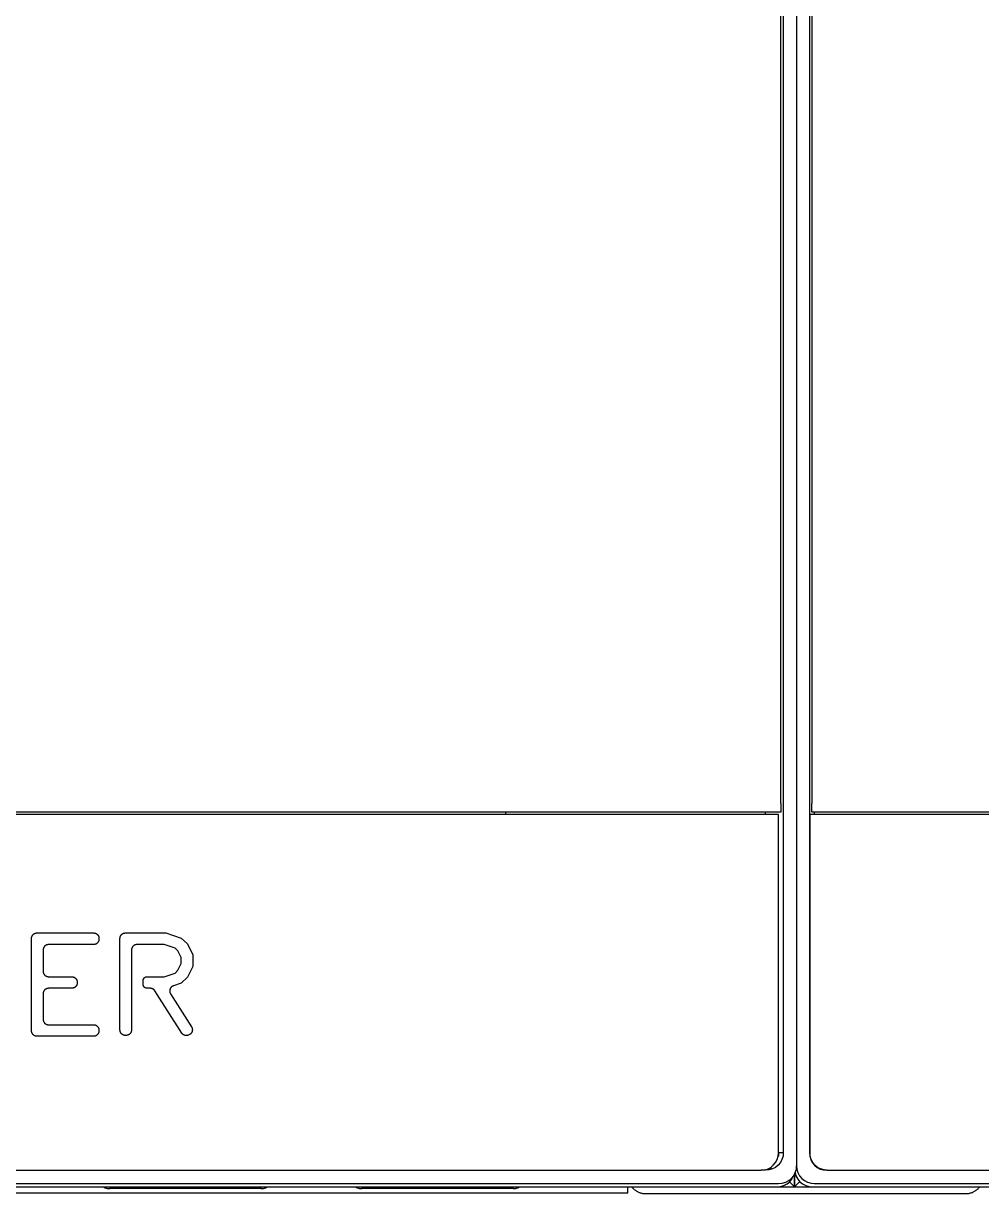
# Model space of a CAD drawing. Header units: millimetres. Extents: x -1283 to 2747, y -259 to 2557.
# Drawn here: x 926.2 to 1141.7, y 370 to 633.1 of the extents above; entities that cross this region are included whole.
import ezdxf

# ---------------------------------------------------------------- set-up
doc = ezdxf.new("R2010")
doc.units = ezdxf.units.MM
doc.header["$MEASUREMENT"] = 0
doc.layers.add('Utwórz2D linie widoczne', color=7, linetype='Continuous', true_color=0x000000)

msp = doc.modelspace()

# ---------------------------------------------------------------- linework, layer by layer
at = {"layer": 'Utwórz2D linie widoczne'}
for p, q in [((1100.05, 748.22), (1100.05, 376.22)), ((1096.54, 457.72), (1096.54, 744.79)), ((1097.05, 746.05), (1097.05, 378.39)), ((1103.05, 455.22), (1103.05, 745.28)), ((1103.54, 745.56), (1103.54, 457.72)), ((1096.05, 455.22), (723.05, 455.22)), ((1096.54, 455.72), (723.54, 455.72)), ((1034.65, 455.72), (1034.65, 455.22)), ((1093.06, 455.72), (1093.06, 455.22)), ((1096.05, 379.14), (1096.05, 455.22)), ((1096.54, 457.72), (1096.54, 455.72)), ((1103.05, 379.14), (1103.05, 455.22)), ((1476.05, 455.22), (1103.05, 455.22)), ((1103.05, 455.22), (1103.05, 378.38)), ((1103.54, 455.72), (1103.54, 457.72)), ((1476.54, 455.72), (1103.54, 455.72)), ((1104.06, 455.72), (1104.06, 455.22)), ((928.07, 427.48), (928.08, 427.53)), ((928.07, 427.44), (928.07, 427.48)), ((928.07, 427.4), (928.07, 427.44)), ((928.07, 427.36), (928.07, 427.4)), ((928.07, 406.58), (928.07, 427.36)), ((928.08, 427.53), (928.09, 427.57)), ((928.09, 427.61), (928.1, 427.65)), ((928.09, 427.57), (928.09, 427.61)), ((928.1, 427.65), (928.11, 427.69)), ((928.11, 427.69), (928.13, 427.73)), ((928.13, 427.73), (928.14, 427.77)), ((928.14, 427.77), (928.15, 427.81)), ((928.15, 427.81), (928.17, 427.85)), ((928.17, 427.85), (928.19, 427.89)), ((928.19, 427.89), (928.21, 427.92)), ((928.21, 427.92), (928.23, 427.96)), ((928.23, 427.96), (928.25, 428)), ((928.25, 428), (928.27, 428.03)), ((928.27, 428.03), (928.29, 428.07)), ((928.29, 428.07), (928.32, 428.1)), ((928.32, 428.1), (928.34, 428.13)), ((928.34, 428.13), (928.37, 428.16)), ((928.37, 428.16), (928.4, 428.2)), ((928.4, 428.2), (928.43, 428.23)), ((928.43, 428.23), (928.46, 428.25)), ((928.46, 428.25), (928.49, 428.28)), ((928.49, 428.28), (928.52, 428.31)), ((928.52, 428.31), (928.55, 428.34)), ((928.55, 428.34), (928.59, 428.36)), ((928.59, 428.36), (928.62, 428.38)), ((928.62, 428.38), (928.66, 428.41)), ((928.66, 428.41), (928.69, 428.43)), ((928.69, 428.43), (928.73, 428.45)), ((928.73, 428.45), (928.77, 428.47)), ((928.77, 428.47), (928.8, 428.48)), ((928.8, 428.48), (928.84, 428.5)), ((928.84, 428.5), (928.88, 428.51)), ((928.88, 428.51), (928.92, 428.53)), ((928.92, 428.53), (928.96, 428.54)), ((928.96, 428.54), (929, 428.55)), ((929, 428.55), (929.04, 428.56)), ((929.04, 428.56), (929.08, 428.57)), ((929.08, 428.57), (929.13, 428.57)), ((929.13, 428.57), (929.17, 428.58)), ((929.17, 428.58), (929.21, 428.58)), ((929.21, 428.58), (929.25, 428.58)), ((929.25, 428.58), (929.29, 428.58)), ((929.29, 428.58), (942.01, 428.58)), ((942.01, 428.58), (942.05, 428.58)), ((942.05, 428.58), (942.09, 428.58)), ((942.09, 428.58), (942.13, 428.58)), ((942.13, 428.58), (942.17, 428.57)), ((942.17, 428.57), (942.21, 428.57)), ((942.21, 428.57), (942.26, 428.56)), ((942.26, 428.56), (942.3, 428.55)), ((942.3, 428.55), (942.34, 428.54)), ((942.34, 428.54), (942.38, 428.53)), ((942.38, 428.53), (942.42, 428.51)), ((942.42, 428.51), (942.46, 428.5)), ((942.46, 428.5), (942.49, 428.48)), ((942.49, 428.48), (942.53, 428.47)), ((942.53, 428.47), (942.57, 428.45)), ((942.57, 428.45), (942.61, 428.43)), ((942.61, 428.43), (942.64, 428.41)), ((942.64, 428.41), (942.68, 428.38)), ((942.68, 428.38), (942.71, 428.36)), ((942.71, 428.36), (942.75, 428.34)), ((942.75, 428.34), (942.78, 428.31)), ((942.78, 426.25), (942.75, 426.22)), ((942.78, 428.31), (942.81, 428.28)), ((942.81, 426.27), (942.78, 426.25)), ((942.81, 428.28), (942.84, 428.25)), ((942.84, 426.3), (942.81, 426.27)), ((942.84, 428.25), (942.87, 428.23)), ((942.87, 426.33), (942.84, 426.3)), ((942.87, 428.23), (942.9, 428.2)), ((942.9, 426.36), (942.87, 426.33)), ((942.9, 428.2), (942.93, 428.16)), ((942.93, 426.39), (942.9, 426.36)), ((942.93, 428.16), (942.96, 428.13)), ((942.96, 426.42), (942.93, 426.39)), ((942.96, 428.13), (942.98, 428.1)), ((942.98, 426.46), (942.96, 426.42)), ((942.98, 428.1), (943.01, 428.07)), ((943.01, 426.49), (942.98, 426.46)), ((943.01, 428.07), (943.03, 428.03)), ((943.03, 426.52), (943.01, 426.49)), ((943.03, 428.03), (943.05, 428)), ((943.05, 426.56), (943.03, 426.52)), ((943.05, 428), (943.07, 427.96)), ((943.07, 426.6), (943.05, 426.56)), ((943.07, 427.96), (943.09, 427.92)), ((943.09, 426.63), (943.07, 426.6)), ((943.09, 427.92), (943.11, 427.89)), ((943.11, 426.67), (943.09, 426.63)), ((943.11, 427.89), (943.13, 427.85)), ((943.13, 426.71), (943.11, 426.67)), ((943.13, 427.85), (943.15, 427.81)), ((943.15, 426.75), (943.13, 426.71)), ((943.15, 427.81), (943.16, 427.77)), ((943.16, 426.79), (943.15, 426.75)), ((943.16, 427.77), (943.17, 427.73)), ((943.17, 426.83), (943.16, 426.79)), ((943.17, 427.73), (943.19, 427.69)), ((943.19, 426.87), (943.17, 426.83)), ((943.19, 427.69), (943.2, 427.65)), ((943.2, 426.91), (943.19, 426.87)), ((943.2, 427.65), (943.21, 427.61)), ((943.21, 426.95), (943.2, 426.91)), ((943.21, 427.61), (943.21, 427.57)), ((943.21, 427.57), (943.22, 427.53)), ((943.22, 427.03), (943.21, 426.99)), ((943.21, 426.99), (943.21, 426.95)), ((943.22, 427.53), (943.22, 427.48)), ((943.22, 427.48), (943.23, 427.44)), ((943.23, 427.11), (943.22, 427.07)), ((943.22, 427.07), (943.22, 427.03)), ((943.23, 427.44), (943.23, 427.4)), ((943.23, 427.4), (943.23, 427.36)), ((943.23, 427.36), (943.23, 427.2)), ((943.23, 427.2), (943.23, 427.15)), ((943.23, 427.15), (943.23, 427.11)), ((947.95, 427.44), (947.96, 427.48)), ((947.95, 427.4), (947.95, 427.44)), ((947.95, 427.36), (947.95, 427.4)), ((947.95, 406.77), (947.95, 427.36)), ((947.96, 427.53), (947.97, 427.57)), ((947.96, 427.48), (947.96, 427.53)), ((947.97, 427.61), (947.98, 427.65)), ((947.97, 427.57), (947.97, 427.61)), ((947.98, 427.65), (947.99, 427.69)), ((947.99, 427.69), (948.01, 427.73)), ((948.01, 427.73), (948.02, 427.77)), ((948.02, 427.77), (948.03, 427.81)), ((948.03, 427.81), (948.05, 427.85)), ((948.05, 427.85), (948.07, 427.89)), ((948.07, 427.89), (948.09, 427.92)), ((948.09, 427.92), (948.11, 427.96)), ((948.11, 427.96), (948.13, 428)), ((948.13, 428), (948.15, 428.03)), ((948.15, 428.03), (948.17, 428.07)), ((948.17, 428.07), (948.2, 428.1)), ((948.2, 428.1), (948.22, 428.13)), ((948.22, 428.13), (948.25, 428.16)), ((948.25, 428.16), (948.28, 428.2)), ((948.28, 428.2), (948.31, 428.23)), ((948.31, 428.23), (948.34, 428.25)), ((948.34, 428.25), (948.37, 428.28)), ((948.37, 428.28), (948.4, 428.31)), ((948.4, 428.31), (948.43, 428.34)), ((948.43, 428.34), (948.47, 428.36)), ((948.47, 428.36), (948.5, 428.38)), ((948.5, 428.38), (948.54, 428.41)), ((948.54, 428.41), (948.57, 428.43)), ((948.57, 428.43), (948.61, 428.45)), ((948.61, 428.45), (948.65, 428.47)), ((948.65, 428.47), (948.69, 428.48)), ((948.69, 428.48), (948.72, 428.5)), ((948.72, 428.5), (948.76, 428.51)), ((948.76, 428.51), (948.8, 428.53)), ((948.8, 428.53), (948.84, 428.54)), ((948.84, 428.54), (948.88, 428.55)), ((948.88, 428.55), (948.92, 428.56)), ((948.92, 428.56), (948.97, 428.57)), ((948.97, 428.57), (949.01, 428.57)), ((949.01, 428.57), (949.05, 428.58)), ((949.05, 428.58), (949.09, 428.58)), ((949.09, 428.58), (949.13, 428.58)), ((949.13, 428.58), (949.17, 428.58)), ((949.17, 428.58), (958.3, 428.58)), ((958.3, 428.58), (961.73, 427.44)), ((961.73, 427.44), (963.11, 426.11)), ((930.68, 424.91), (930.67, 424.87)), ((930.67, 424.87), (930.67, 424.83)), ((930.67, 424.83), (930.67, 424.79)), ((930.67, 424.79), (930.67, 424.75)), ((930.67, 424.75), (930.67, 419.98)), ((930.69, 424.95), (930.68, 424.91)), ((930.7, 425.04), (930.69, 425)), ((930.69, 425), (930.69, 424.95)), ((930.71, 425.08), (930.7, 425.04)), ((930.73, 425.12), (930.71, 425.08)), ((930.74, 425.16), (930.73, 425.12)), ((930.75, 425.2), (930.74, 425.16)), ((930.77, 425.23), (930.75, 425.2)), ((930.79, 425.27), (930.77, 425.23)), ((930.81, 425.31), (930.79, 425.27)), ((930.82, 425.35), (930.81, 425.31)), ((930.85, 425.38), (930.82, 425.35)), ((930.87, 425.42), (930.85, 425.38)), ((930.89, 425.45), (930.87, 425.42)), ((930.92, 425.49), (930.89, 425.45)), ((930.94, 425.52), (930.92, 425.49)), ((930.97, 425.55), (930.94, 425.52)), ((931, 425.58), (930.97, 425.55)), ((931.03, 425.61), (931, 425.58)), ((931.06, 425.64), (931.03, 425.61)), ((931.09, 425.67), (931.06, 425.64)), ((931.12, 425.7), (931.09, 425.67)), ((931.15, 425.72), (931.12, 425.7)), ((931.19, 425.75), (931.15, 425.72)), ((931.22, 425.77), (931.19, 425.75)), ((931.26, 425.79), (931.22, 425.77)), ((931.29, 425.81), (931.26, 425.79)), ((931.33, 425.83), (931.29, 425.81)), ((931.37, 425.85), (931.33, 425.83)), ((931.4, 425.87), (931.37, 425.85)), ((931.44, 425.89), (931.4, 425.87)), ((931.48, 425.9), (931.44, 425.89)), ((931.52, 425.91), (931.48, 425.9)), ((931.56, 425.93), (931.52, 425.91)), ((931.6, 425.94), (931.56, 425.93)), ((931.64, 425.95), (931.6, 425.94)), ((931.68, 425.95), (931.64, 425.95)), ((931.73, 425.96), (931.68, 425.95)), ((931.77, 425.96), (931.73, 425.96)), ((931.81, 425.97), (931.77, 425.96)), ((931.85, 425.97), (931.81, 425.97)), ((931.89, 425.97), (931.85, 425.97)), ((942.01, 425.97), (931.89, 425.97)), ((942.05, 425.97), (942.01, 425.97)), ((942.09, 425.97), (942.05, 425.97)), ((942.13, 425.98), (942.09, 425.97)), ((942.17, 425.98), (942.13, 425.98)), ((942.21, 425.99), (942.17, 425.98)), ((942.26, 426), (942.21, 425.99)), ((942.3, 426.01), (942.26, 426)), ((942.34, 426.02), (942.3, 426.01)), ((942.38, 426.03), (942.34, 426.02)), ((942.42, 426.04), (942.38, 426.03)), ((942.46, 426.06), (942.42, 426.04)), ((942.49, 426.07), (942.46, 426.06)), ((942.53, 426.09), (942.49, 426.07)), ((942.57, 426.11), (942.53, 426.09)), ((942.61, 426.13), (942.57, 426.11)), ((942.64, 426.15), (942.61, 426.13)), ((942.68, 426.17), (942.64, 426.15)), ((942.71, 426.2), (942.68, 426.17)), ((942.75, 426.22), (942.71, 426.2)), ((950.56, 424.91), (950.55, 424.87)), ((950.55, 424.87), (950.55, 424.83)), ((950.55, 424.83), (950.55, 424.79)), ((950.55, 424.79), (950.55, 424.75)), ((950.55, 424.75), (950.55, 406.77)), ((950.57, 424.95), (950.56, 424.91)), ((950.58, 425.04), (950.57, 425)), ((950.57, 425), (950.57, 424.95)), ((950.59, 425.08), (950.58, 425.04)), ((950.61, 425.12), (950.59, 425.08)), ((950.62, 425.16), (950.61, 425.12)), ((950.63, 425.2), (950.62, 425.16)), ((950.65, 425.23), (950.63, 425.2)), ((950.67, 425.27), (950.65, 425.23)), ((950.69, 425.31), (950.67, 425.27)), ((950.71, 425.35), (950.69, 425.31)), ((950.73, 425.38), (950.71, 425.35)), ((950.75, 425.42), (950.73, 425.38)), ((950.77, 425.45), (950.75, 425.42)), ((950.8, 425.49), (950.77, 425.45)), ((950.82, 425.52), (950.8, 425.49)), ((950.85, 425.55), (950.82, 425.52)), ((950.88, 425.58), (950.85, 425.55)), ((950.91, 425.61), (950.88, 425.58)), ((950.94, 425.64), (950.91, 425.61)), ((950.97, 425.67), (950.94, 425.64)), ((951, 425.7), (950.97, 425.67)), ((951.03, 425.72), (951, 425.7)), ((951.07, 425.75), (951.03, 425.72)), ((951.1, 425.77), (951.07, 425.75)), ((951.14, 425.79), (951.1, 425.77)), ((951.17, 425.81), (951.14, 425.79)), ((951.21, 425.83), (951.17, 425.81)), ((951.25, 425.85), (951.21, 425.83)), ((951.29, 425.87), (951.25, 425.85)), ((951.32, 425.89), (951.29, 425.87)), ((951.36, 425.9), (951.32, 425.89)), ((951.4, 425.91), (951.36, 425.9)), ((951.44, 425.93), (951.4, 425.91)), ((951.48, 425.94), (951.44, 425.93)), ((951.52, 425.95), (951.48, 425.94)), ((951.57, 425.95), (951.52, 425.95)), ((951.61, 425.96), (951.57, 425.95)), ((951.65, 425.96), (951.61, 425.96)), ((951.69, 425.97), (951.65, 425.96)), ((951.73, 425.97), (951.69, 425.97)), ((951.77, 425.97), (951.73, 425.97)), ((957.89, 425.97), (951.77, 425.97)), ((960.34, 425.16), (957.89, 425.97)), ((960.95, 424.54), (960.34, 425.16)), ((961.7, 423.04), (960.95, 424.54)), ((963.11, 426.11), (964.32, 423.66)), ((964.32, 423.66), (964.32, 421.06)), ((960.95, 420.19), (961.7, 421.7)), ((961.7, 421.7), (961.7, 423.04)), ((964.32, 421.06), (963.11, 418.63)), ((930.67, 419.98), (930.67, 419.93)), ((930.67, 419.93), (930.67, 419.89)), ((930.67, 419.89), (930.67, 419.85)), ((930.67, 419.85), (930.68, 419.81)), ((930.68, 419.81), (930.69, 419.77)), ((930.69, 419.77), (930.69, 419.73)), ((930.69, 419.73), (930.7, 419.69)), ((930.7, 419.69), (930.71, 419.64)), ((930.71, 419.64), (930.73, 419.6)), ((930.73, 419.6), (930.74, 419.57)), ((930.74, 419.57), (930.75, 419.53)), ((930.75, 419.53), (930.77, 419.49)), ((930.77, 419.49), (930.79, 419.45)), ((930.79, 419.45), (930.81, 419.41)), ((930.81, 419.41), (930.82, 419.38)), ((930.82, 419.38), (930.85, 419.34)), ((930.85, 419.34), (930.87, 419.3)), ((930.87, 419.3), (930.89, 419.27)), ((930.89, 419.27), (930.92, 419.24)), ((930.92, 419.24), (930.94, 419.2)), ((930.94, 419.2), (930.97, 419.17)), ((930.97, 419.17), (931, 419.14)), ((931, 419.14), (931.03, 419.11)), ((931.03, 419.11), (931.06, 419.08)), ((931.06, 419.08), (931.09, 419.05)), ((931.09, 419.05), (931.12, 419.03)), ((931.12, 419.03), (931.15, 419)), ((931.15, 419), (931.19, 418.97)), ((931.19, 418.97), (931.22, 418.95)), ((931.22, 418.95), (931.26, 418.93)), ((931.26, 418.93), (931.29, 418.91)), ((931.29, 418.91), (931.33, 418.89)), ((931.33, 418.89), (931.37, 418.87)), ((931.37, 418.87), (931.4, 418.85)), ((931.4, 418.85), (931.44, 418.84)), ((931.44, 418.84), (931.48, 418.82)), ((931.48, 418.82), (931.52, 418.81)), ((931.52, 418.81), (931.56, 418.8)), ((931.56, 418.8), (931.6, 418.79)), ((931.6, 418.79), (931.64, 418.78)), ((931.64, 418.78), (931.68, 418.77)), ((931.68, 418.77), (931.73, 418.76)), ((931.73, 418.76), (931.77, 418.76)), ((931.77, 418.76), (931.81, 418.75)), ((931.81, 418.75), (931.85, 418.75)), ((931.85, 418.75), (931.89, 418.75)), ((931.89, 418.75), (937.1, 418.75)), ((937.1, 418.75), (937.14, 418.75)), ((937.14, 418.75), (937.18, 418.75)), ((937.18, 418.75), (937.22, 418.74)), ((937.22, 418.74), (937.26, 418.74)), ((937.26, 418.74), (937.3, 418.73)), ((937.3, 418.73), (937.34, 418.72)), ((937.34, 418.72), (937.39, 418.72)), ((937.39, 418.72), (937.43, 418.7)), ((937.43, 418.7), (937.47, 418.69)), ((937.47, 418.69), (937.51, 418.68)), ((937.51, 418.68), (937.54, 418.67)), ((937.54, 418.67), (937.58, 418.65)), ((937.58, 418.65), (937.62, 418.63)), ((937.62, 418.63), (937.66, 418.61)), ((937.66, 418.61), (937.7, 418.59)), ((937.7, 418.59), (937.73, 418.57)), ((937.73, 418.57), (937.77, 418.55)), ((937.77, 418.55), (937.8, 418.53)), ((937.8, 418.53), (937.84, 418.5)), ((937.84, 418.5), (937.87, 418.48)), ((937.87, 418.48), (937.9, 418.45)), ((937.9, 418.45), (937.93, 418.42)), ((937.93, 418.42), (937.96, 418.39)), ((937.96, 418.39), (937.99, 418.36)), ((937.99, 418.36), (938.02, 418.33)), ((953.28, 418.32), (953.3, 418.34)), ((953.3, 418.34), (953.31, 418.37)), ((953.31, 418.37), (953.33, 418.39)), ((953.33, 418.39), (953.35, 418.42)), ((953.35, 418.42), (953.37, 418.44)), ((953.37, 418.44), (953.39, 418.46)), ((953.39, 418.46), (953.41, 418.49)), ((953.41, 418.49), (953.43, 418.51)), ((953.43, 418.51), (953.46, 418.53)), ((953.46, 418.53), (953.48, 418.55)), ((953.48, 418.55), (953.5, 418.57)), ((953.5, 418.57), (953.53, 418.59)), ((953.53, 418.59), (953.55, 418.6)), ((953.55, 418.6), (953.58, 418.62)), ((953.58, 418.62), (953.61, 418.63)), ((953.61, 418.63), (953.63, 418.65)), ((953.63, 418.65), (953.66, 418.66)), ((953.66, 418.66), (953.69, 418.68)), ((953.69, 418.68), (953.72, 418.69)), ((953.72, 418.69), (953.75, 418.7)), ((953.75, 418.7), (953.78, 418.71)), ((953.78, 418.71), (953.81, 418.72)), ((953.81, 418.72), (953.84, 418.72)), ((953.84, 418.72), (953.87, 418.73)), ((953.87, 418.73), (953.9, 418.74)), ((953.9, 418.74), (953.93, 418.74)), ((953.93, 418.74), (953.96, 418.75)), ((953.96, 418.75), (953.99, 418.75)), ((953.99, 418.75), (954.02, 418.75)), ((954.02, 418.75), (954.05, 418.75)), ((954.05, 418.75), (957.89, 418.75)), ((957.89, 418.75), (960.35, 419.57)), ((960.35, 419.57), (960.95, 420.19)), ((963.11, 418.63), (961.73, 417.29)), ((930.97, 415.72), (930.94, 415.69)), ((931, 415.75), (930.97, 415.72)), ((931.03, 415.78), (931, 415.75)), ((931.06, 415.81), (931.03, 415.78)), ((931.09, 415.84), (931.06, 415.81)), ((931.12, 415.86), (931.09, 415.84)), ((931.15, 415.89), (931.12, 415.86)), ((931.19, 415.91), (931.15, 415.89)), ((931.22, 415.94), (931.19, 415.91)), ((931.26, 415.96), (931.22, 415.94)), ((931.29, 415.98), (931.26, 415.96)), ((931.33, 416), (931.29, 415.98)), ((931.37, 416.02), (931.33, 416)), ((931.4, 416.04), (931.37, 416.02)), ((931.44, 416.05), (931.4, 416.04)), ((931.48, 416.07), (931.44, 416.05)), ((931.52, 416.08), (931.48, 416.07)), ((931.56, 416.09), (931.52, 416.08)), ((931.6, 416.1), (931.56, 416.09)), ((931.64, 416.11), (931.6, 416.1)), ((931.68, 416.12), (931.64, 416.11)), ((931.73, 416.13), (931.68, 416.12)), ((931.77, 416.13), (931.73, 416.13)), ((931.81, 416.13), (931.77, 416.13)), ((931.85, 416.14), (931.81, 416.13)), ((931.89, 416.14), (931.85, 416.14)), ((937.1, 416.14), (931.89, 416.14)), ((937.14, 416.14), (937.1, 416.14)), ((937.18, 416.14), (937.14, 416.14)), ((937.22, 416.14), (937.18, 416.14)), ((937.26, 416.15), (937.22, 416.14)), ((937.3, 416.16), (937.26, 416.15)), ((937.34, 416.16), (937.3, 416.16)), ((937.39, 416.17), (937.34, 416.16)), ((937.43, 416.18), (937.39, 416.17)), ((937.47, 416.19), (937.43, 416.18)), ((937.51, 416.21), (937.47, 416.19)), ((937.54, 416.22), (937.51, 416.21)), ((937.58, 416.24), (937.54, 416.22)), ((937.62, 416.26), (937.58, 416.24)), ((937.66, 416.27), (937.62, 416.26)), ((937.7, 416.29), (937.66, 416.27)), ((937.73, 416.32), (937.7, 416.29)), ((937.77, 416.34), (937.73, 416.32)), ((937.8, 416.36), (937.77, 416.34)), ((937.84, 416.39), (937.8, 416.36)), ((937.87, 416.41), (937.84, 416.39)), ((937.9, 416.44), (937.87, 416.41)), ((937.93, 416.47), (937.9, 416.44)), ((937.96, 416.5), (937.93, 416.47)), ((937.99, 416.53), (937.96, 416.5)), ((938.02, 416.56), (937.99, 416.53)), ((938.02, 418.33), (938.05, 418.3)), ((938.05, 416.59), (938.02, 416.56)), ((938.05, 418.3), (938.07, 418.27)), ((938.07, 416.62), (938.05, 416.59)), ((938.07, 418.27), (938.1, 418.23)), ((938.1, 416.66), (938.07, 416.62)), ((938.1, 418.23), (938.12, 418.2)), ((938.12, 416.69), (938.1, 416.66)), ((938.12, 418.2), (938.14, 418.16)), ((938.14, 416.73), (938.12, 416.69)), ((938.14, 418.16), (938.16, 418.13)), ((938.16, 416.76), (938.14, 416.73)), ((938.16, 418.13), (938.18, 418.09)), ((938.18, 416.8), (938.16, 416.76)), ((938.18, 418.09), (938.2, 418.05)), ((938.2, 416.84), (938.18, 416.8)), ((938.2, 418.05), (938.22, 418.01)), ((938.22, 416.87), (938.2, 416.84)), ((938.22, 418.01), (938.24, 417.97)), ((938.24, 416.91), (938.22, 416.87)), ((938.24, 417.97), (938.25, 417.94)), ((938.25, 416.95), (938.24, 416.91)), ((938.25, 417.94), (938.26, 417.9)), ((938.26, 416.99), (938.25, 416.95)), ((938.26, 417.9), (938.28, 417.86)), ((938.28, 417.03), (938.26, 416.99)), ((938.28, 417.86), (938.29, 417.82)), ((938.29, 417.07), (938.28, 417.03)), ((938.29, 417.82), (938.29, 417.77)), ((938.29, 417.77), (938.3, 417.73)), ((938.3, 417.15), (938.29, 417.11)), ((938.29, 417.11), (938.29, 417.07)), ((938.3, 417.73), (938.31, 417.69)), ((938.31, 417.2), (938.3, 417.15)), ((938.31, 417.69), (938.31, 417.65)), ((938.31, 417.65), (938.32, 417.61)), ((938.32, 417.28), (938.31, 417.24)), ((938.31, 417.24), (938.31, 417.2)), ((938.32, 417.61), (938.32, 417.57)), ((938.32, 417.57), (938.32, 417.53)), ((938.32, 417.53), (938.32, 417.36)), ((938.32, 417.36), (938.32, 417.32)), ((938.32, 417.32), (938.32, 417.28)), ((953.15, 417.94), (953.16, 417.97)), ((953.15, 417.91), (953.15, 417.94)), ((953.15, 417.88), (953.15, 417.91)), ((953.15, 417.85), (953.15, 417.88)), ((953.15, 417.04), (953.15, 417.85)), ((953.15, 417.01), (953.15, 417.04)), ((953.15, 416.98), (953.15, 417.01)), ((953.15, 416.95), (953.15, 416.98)), ((953.16, 416.91), (953.15, 416.95)), ((953.16, 418), (953.17, 418.03)), ((953.16, 417.97), (953.16, 418)), ((953.16, 416.88), (953.16, 416.91)), ((953.17, 416.85), (953.16, 416.88)), ((953.17, 418.06), (953.18, 418.09)), ((953.17, 418.03), (953.17, 418.06)), ((953.17, 416.82), (953.17, 416.85)), ((953.18, 416.79), (953.17, 416.82)), ((953.18, 418.09), (953.19, 418.12)), ((953.19, 416.77), (953.18, 416.79)), ((953.19, 418.12), (953.2, 418.15)), ((953.2, 416.74), (953.19, 416.77)), ((953.2, 418.15), (953.21, 418.18)), ((953.21, 416.71), (953.2, 416.74)), ((953.21, 418.18), (953.22, 418.21)), ((953.22, 416.68), (953.21, 416.71)), ((953.22, 418.21), (953.24, 418.24)), ((953.24, 416.65), (953.22, 416.68)), ((953.24, 418.24), (953.25, 418.26)), ((953.25, 416.62), (953.24, 416.65)), ((953.25, 418.26), (953.26, 418.29)), ((953.26, 416.6), (953.25, 416.62)), ((953.26, 418.29), (953.28, 418.32)), ((953.28, 416.57), (953.26, 416.6)), ((953.3, 416.54), (953.28, 416.57)), ((953.31, 416.52), (953.3, 416.54)), ((953.33, 416.49), (953.31, 416.52)), ((953.35, 416.47), (953.33, 416.49)), ((953.37, 416.45), (953.35, 416.47)), ((953.39, 416.42), (953.37, 416.45)), ((953.41, 416.4), (953.39, 416.42)), ((953.43, 416.38), (953.41, 416.4)), ((953.46, 416.36), (953.43, 416.38)), ((953.48, 416.34), (953.46, 416.36)), ((953.5, 416.32), (953.48, 416.34)), ((953.53, 416.3), (953.5, 416.32)), ((953.55, 416.28), (953.53, 416.3)), ((953.58, 416.27), (953.55, 416.28)), ((953.61, 416.25), (953.58, 416.27)), ((953.63, 416.24), (953.61, 416.25)), ((953.66, 416.22), (953.63, 416.24)), ((953.69, 416.21), (953.66, 416.22)), ((953.72, 416.2), (953.69, 416.21)), ((953.75, 416.19), (953.72, 416.2)), ((953.78, 416.18), (953.75, 416.19)), ((953.81, 416.17), (953.78, 416.18)), ((953.84, 416.16), (953.81, 416.17)), ((953.87, 416.16), (953.84, 416.16)), ((953.9, 416.15), (953.87, 416.16)), ((953.93, 416.15), (953.9, 416.15)), ((953.96, 416.14), (953.93, 416.15)), ((953.99, 416.14), (953.96, 416.14)), ((954.02, 416.14), (953.99, 416.14)), ((954.05, 416.14), (954.02, 416.14)), ((954.76, 416.14), (954.05, 416.14)), ((954.8, 416.14), (954.76, 416.14)), ((954.84, 416.13), (954.8, 416.14)), ((954.88, 416.13), (954.84, 416.13)), ((954.93, 416.13), (954.88, 416.13)), ((954.97, 416.12), (954.93, 416.13)), ((955.01, 416.11), (954.97, 416.12)), ((955.05, 416.1), (955.01, 416.11)), ((955.09, 416.09), (955.05, 416.1)), ((955.13, 416.08), (955.09, 416.09)), ((955.17, 416.06), (955.13, 416.08)), ((955.21, 416.05), (955.17, 416.06)), ((955.25, 416.03), (955.21, 416.05)), ((955.29, 416.02), (955.25, 416.03)), ((955.33, 416), (955.29, 416.02)), ((955.37, 415.98), (955.33, 416)), ((955.4, 415.95), (955.37, 415.98)), ((955.44, 415.93), (955.4, 415.95)), ((955.47, 415.91), (955.44, 415.93)), ((955.51, 415.88), (955.47, 415.91)), ((955.54, 415.86), (955.51, 415.88)), ((955.57, 415.83), (955.54, 415.86)), ((955.6, 415.8), (955.57, 415.83)), ((955.63, 415.77), (955.6, 415.8)), ((955.66, 415.74), (955.63, 415.77)), ((955.69, 415.71), (955.66, 415.74)), ((959.15, 415.74), (959.14, 415.7)), ((959.16, 415.78), (959.15, 415.74)), ((959.17, 415.82), (959.16, 415.78)), ((959.18, 415.86), (959.17, 415.82)), ((959.19, 415.9), (959.18, 415.86)), ((959.2, 415.94), (959.19, 415.9)), ((959.22, 415.98), (959.2, 415.94)), ((959.24, 416.02), (959.22, 415.98)), ((959.25, 416.06), (959.24, 416.02)), ((959.27, 416.1), (959.25, 416.06)), ((959.29, 416.14), (959.27, 416.1)), ((959.32, 416.18), (959.29, 416.14)), ((959.34, 416.21), (959.32, 416.18)), ((959.36, 416.25), (959.34, 416.21)), ((959.39, 416.28), (959.36, 416.25)), ((959.41, 416.31), (959.39, 416.28)), ((959.44, 416.35), (959.41, 416.31)), ((959.47, 416.38), (959.44, 416.35)), ((959.5, 416.41), (959.47, 416.38)), ((959.53, 416.44), (959.5, 416.41)), ((959.56, 416.47), (959.53, 416.44)), ((959.6, 416.49), (959.56, 416.47)), ((959.63, 416.52), (959.6, 416.49)), ((959.67, 416.55), (959.63, 416.52)), ((959.7, 416.57), (959.67, 416.55)), ((959.74, 416.59), (959.7, 416.57)), ((959.77, 416.61), (959.74, 416.59)), ((959.81, 416.63), (959.77, 416.61)), ((959.85, 416.65), (959.81, 416.63)), ((959.89, 416.67), (959.85, 416.65)), ((959.93, 416.68), (959.89, 416.67)), ((959.97, 416.7), (959.93, 416.68)), ((961.73, 417.29), (959.97, 416.7)), ((930.68, 415.08), (930.67, 415.04)), ((930.67, 415.04), (930.67, 415)), ((930.67, 415), (930.67, 414.95)), ((930.67, 414.95), (930.67, 414.91)), ((930.67, 414.91), (930.67, 409.17)), ((930.69, 415.12), (930.68, 415.08)), ((930.7, 415.2), (930.69, 415.16)), ((930.69, 415.16), (930.69, 415.12)), ((930.71, 415.24), (930.7, 415.2)), ((930.73, 415.28), (930.71, 415.24)), ((930.74, 415.32), (930.73, 415.28)), ((930.75, 415.36), (930.74, 415.32)), ((930.77, 415.4), (930.75, 415.36)), ((930.79, 415.44), (930.77, 415.4)), ((930.81, 415.48), (930.79, 415.44)), ((930.82, 415.51), (930.81, 415.48)), ((930.85, 415.55), (930.82, 415.51)), ((930.87, 415.58), (930.85, 415.55)), ((930.89, 415.62), (930.87, 415.58)), ((930.92, 415.65), (930.89, 415.62)), ((930.94, 415.69), (930.92, 415.65)), ((955.72, 415.67), (955.69, 415.71)), ((955.74, 415.64), (955.72, 415.67)), ((955.77, 415.61), (955.74, 415.64)), ((955.79, 415.57), (955.77, 415.61)), ((961.83, 406.08), (955.79, 415.57)), ((959.14, 415.61), (959.13, 415.57)), ((959.13, 415.57), (959.13, 415.53)), ((959.13, 415.53), (959.14, 415.48)), ((959.14, 415.7), (959.14, 415.65)), ((959.14, 415.65), (959.14, 415.61)), ((959.14, 415.48), (959.14, 415.44)), ((959.14, 415.44), (959.14, 415.4)), ((959.14, 415.4), (959.15, 415.36)), ((959.15, 415.36), (959.15, 415.31)), ((959.15, 415.31), (959.16, 415.27)), ((959.16, 415.27), (959.17, 415.23)), ((959.17, 415.23), (959.18, 415.19)), ((959.18, 415.19), (959.2, 415.15)), ((959.2, 415.15), (959.21, 415.11)), ((959.21, 415.11), (959.23, 415.07)), ((959.23, 415.07), (959.24, 415.03)), ((959.24, 415.03), (959.26, 414.99)), ((959.26, 414.99), (959.28, 414.95)), ((959.28, 414.95), (959.3, 414.91)), ((959.3, 414.91), (959.33, 414.88)), ((959.33, 414.88), (964.04, 407.47)), ((1103.05, 413.3), (1103.05, 407.98)), ((930.67, 409.17), (930.67, 409.13)), ((930.67, 409.13), (930.67, 409.08)), ((930.67, 409.08), (930.67, 409.04)), ((930.67, 409.04), (930.68, 409)), ((930.68, 409), (930.69, 408.96)), ((930.69, 408.96), (930.69, 408.92)), ((930.69, 408.92), (930.7, 408.88)), ((930.7, 408.88), (930.71, 408.84)), ((930.71, 408.84), (930.73, 408.8)), ((930.73, 408.8), (930.74, 408.76)), ((930.74, 408.76), (930.75, 408.72)), ((930.75, 408.72), (930.77, 408.68)), ((930.77, 408.68), (930.79, 408.64)), ((930.79, 408.64), (930.81, 408.6)), ((930.81, 408.6), (930.82, 408.57)), ((930.82, 408.57), (930.85, 408.53)), ((930.85, 408.53), (930.87, 408.5)), ((930.87, 408.5), (930.89, 408.46)), ((930.89, 408.46), (930.92, 408.43)), ((930.92, 408.43), (930.94, 408.39)), ((930.94, 408.39), (930.97, 408.36)), ((930.97, 408.36), (931, 408.33)), ((931, 408.33), (931.03, 408.3)), ((931.03, 408.3), (931.06, 408.27)), ((931.06, 408.27), (931.09, 408.24)), ((931.09, 408.24), (931.12, 408.22)), ((931.12, 408.22), (931.15, 408.19)), ((931.15, 408.19), (931.19, 408.17)), ((931.19, 408.17), (931.22, 408.14)), ((931.22, 408.14), (931.26, 408.12)), ((931.26, 408.12), (931.29, 408.1)), ((931.29, 408.1), (931.33, 408.08)), ((931.33, 408.08), (931.37, 408.06)), ((931.37, 408.06), (931.4, 408.04)), ((931.4, 408.04), (931.44, 408.03)), ((931.44, 408.03), (931.48, 408.01)), ((931.48, 408.01), (931.52, 408)), ((931.52, 408), (931.56, 407.99)), ((931.56, 407.99), (931.6, 407.98)), ((931.6, 407.98), (931.64, 407.97)), ((931.64, 407.97), (931.68, 407.96)), ((931.68, 407.96), (931.73, 407.95)), ((931.73, 407.95), (931.77, 407.95)), ((931.77, 407.95), (931.81, 407.95)), ((931.81, 407.95), (931.85, 407.94)), ((931.85, 407.94), (931.89, 407.94)), ((931.89, 407.94), (942.01, 407.94)), ((942.01, 407.94), (942.05, 407.94)), ((942.05, 407.94), (942.09, 407.94)), ((942.09, 407.94), (942.13, 407.94)), ((942.13, 407.94), (942.17, 407.93)), ((942.17, 407.93), (942.21, 407.92)), ((942.21, 407.92), (942.26, 407.92)), ((942.26, 407.92), (942.3, 407.91)), ((942.3, 407.91), (942.34, 407.9)), ((942.34, 407.9), (942.38, 407.89)), ((942.38, 407.89), (942.42, 407.87)), ((942.42, 407.87), (942.46, 407.86)), ((942.46, 407.86), (942.49, 407.84)), ((942.49, 407.84), (942.53, 407.82)), ((942.53, 407.82), (942.57, 407.81)), ((928.07, 406.54), (928.07, 406.58)), ((928.07, 406.5), (928.07, 406.54)), ((928.07, 406.46), (928.07, 406.5)), ((928.08, 406.41), (928.07, 406.46)), ((928.09, 406.37), (928.08, 406.41)), ((928.09, 406.33), (928.09, 406.37)), ((928.1, 406.29), (928.09, 406.33)), ((928.11, 406.25), (928.1, 406.29)), ((928.13, 406.21), (928.11, 406.25)), ((928.14, 406.17), (928.13, 406.21)), ((928.15, 406.13), (928.14, 406.17)), ((928.17, 406.09), (928.15, 406.13)), ((928.19, 406.06), (928.17, 406.09)), ((928.21, 406.02), (928.19, 406.06)), ((928.23, 405.98), (928.21, 406.02)), ((928.25, 405.95), (928.23, 405.98)), ((928.27, 405.91), (928.25, 405.95)), ((928.29, 405.88), (928.27, 405.91)), ((928.32, 405.84), (928.29, 405.88)), ((928.34, 405.81), (928.32, 405.84)), ((928.37, 405.78), (928.34, 405.81)), ((928.4, 405.75), (928.37, 405.78)), ((928.43, 405.72), (928.4, 405.75)), ((928.46, 405.69), (928.43, 405.72)), ((928.49, 405.66), (928.46, 405.69)), ((928.52, 405.63), (928.49, 405.66)), ((928.55, 405.61), (928.52, 405.63)), ((928.59, 405.58), (928.55, 405.61)), ((928.62, 405.56), (928.59, 405.58)), ((928.66, 405.54), (928.62, 405.56)), ((928.69, 405.51), (928.66, 405.54)), ((928.73, 405.49), (928.69, 405.51)), ((928.77, 405.48), (928.73, 405.49)), ((928.8, 405.46), (928.77, 405.48)), ((928.84, 405.44), (928.8, 405.46)), ((928.88, 405.43), (928.84, 405.44)), ((928.92, 405.41), (928.88, 405.43)), ((928.96, 405.4), (928.92, 405.41)), ((929, 405.39), (928.96, 405.4)), ((929.04, 405.38), (929, 405.39)), ((929.08, 405.37), (929.04, 405.38)), ((929.13, 405.37), (929.08, 405.37)), ((929.17, 405.36), (929.13, 405.37)), ((929.21, 405.36), (929.17, 405.36)), ((929.25, 405.36), (929.21, 405.36)), ((929.29, 405.36), (929.25, 405.36)), ((942.01, 405.36), (929.29, 405.36)), ((942.05, 405.36), (942.01, 405.36)), ((942.09, 405.36), (942.05, 405.36)), ((942.13, 405.36), (942.09, 405.36)), ((942.17, 405.37), (942.13, 405.36)), ((942.21, 405.37), (942.17, 405.37)), ((942.26, 405.38), (942.21, 405.37)), ((942.3, 405.39), (942.26, 405.38)), ((942.34, 405.4), (942.3, 405.39)), ((942.38, 405.41), (942.34, 405.4)), ((942.42, 405.43), (942.38, 405.41)), ((942.46, 405.44), (942.42, 405.43)), ((942.49, 405.46), (942.46, 405.44)), ((942.53, 405.48), (942.49, 405.46)), ((942.57, 405.49), (942.53, 405.48)), ((942.57, 407.81), (942.61, 407.79)), ((942.61, 405.51), (942.57, 405.49)), ((942.61, 407.79), (942.64, 407.76)), ((942.64, 405.54), (942.61, 405.51)), ((942.64, 407.76), (942.68, 407.74)), ((942.68, 405.56), (942.64, 405.54)), ((942.68, 407.74), (942.71, 407.72)), ((942.71, 405.58), (942.68, 405.56)), ((942.71, 407.72), (942.75, 407.69)), ((942.75, 405.61), (942.71, 405.58)), ((942.75, 407.69), (942.78, 407.67)), ((942.78, 405.63), (942.75, 405.61)), ((942.78, 407.67), (942.81, 407.64)), ((942.81, 405.66), (942.78, 405.63)), ((942.81, 407.64), (942.84, 407.61)), ((942.84, 405.69), (942.81, 405.66)), ((942.84, 407.61), (942.87, 407.58)), ((942.87, 405.72), (942.84, 405.69)), ((942.87, 407.58), (942.9, 407.55)), ((942.9, 405.75), (942.87, 405.72)), ((942.9, 407.55), (942.93, 407.52)), ((942.93, 405.78), (942.9, 405.75)), ((942.93, 407.52), (942.96, 407.49)), ((942.96, 405.81), (942.93, 405.78)), ((942.96, 407.49), (942.98, 407.46)), ((942.98, 405.84), (942.96, 405.81)), ((942.98, 407.46), (943.01, 407.42)), ((943.01, 405.88), (942.98, 405.84)), ((943.01, 407.42), (943.03, 407.39)), ((943.03, 405.91), (943.01, 405.88)), ((943.03, 407.39), (943.05, 407.35)), ((943.05, 405.95), (943.03, 405.91)), ((943.05, 407.35), (943.07, 407.32)), ((943.07, 405.98), (943.05, 405.95)), ((943.07, 407.32), (943.09, 407.28)), ((943.09, 406.02), (943.07, 405.98)), ((943.09, 407.28), (943.11, 407.24)), ((943.11, 406.06), (943.09, 406.02)), ((943.11, 407.24), (943.13, 407.21)), ((943.13, 406.09), (943.11, 406.06)), ((943.13, 407.21), (943.15, 407.17)), ((943.15, 406.13), (943.13, 406.09)), ((943.15, 407.17), (943.16, 407.13)), ((943.16, 406.17), (943.15, 406.13)), ((943.16, 407.13), (943.17, 407.09)), ((943.17, 406.21), (943.16, 406.17)), ((943.17, 407.09), (943.19, 407.05)), ((943.19, 406.25), (943.17, 406.21)), ((943.19, 407.05), (943.2, 407.01)), ((943.2, 406.29), (943.19, 406.25)), ((943.2, 407.01), (943.21, 406.97)), ((943.21, 406.33), (943.2, 406.29)), ((943.21, 406.97), (943.21, 406.93)), ((943.21, 406.93), (943.22, 406.88)), ((943.22, 406.41), (943.21, 406.37)), ((943.21, 406.37), (943.21, 406.33)), ((943.22, 406.88), (943.22, 406.84)), ((943.22, 406.84), (943.23, 406.8)), ((943.23, 406.5), (943.22, 406.46)), ((943.22, 406.46), (943.22, 406.41)), ((943.23, 406.8), (943.23, 406.76)), ((943.23, 406.76), (943.23, 406.72)), ((943.23, 406.72), (943.23, 406.58)), ((943.23, 406.58), (943.23, 406.54)), ((943.23, 406.54), (943.23, 406.5)), ((947.95, 406.73), (947.95, 406.77)), ((947.95, 406.69), (947.95, 406.73)), ((947.96, 406.65), (947.95, 406.69)), ((947.96, 406.61), (947.96, 406.65)), ((947.97, 406.57), (947.96, 406.61)), ((947.97, 406.52), (947.97, 406.57)), ((947.98, 406.48), (947.97, 406.52)), ((947.99, 406.44), (947.98, 406.48)), ((948.01, 406.4), (947.99, 406.44)), ((948.02, 406.36), (948.01, 406.4)), ((948.03, 406.32), (948.02, 406.36)), ((948.05, 406.29), (948.03, 406.32)), ((948.07, 406.25), (948.05, 406.29)), ((948.09, 406.21), (948.07, 406.25)), ((948.11, 406.17), (948.09, 406.21)), ((948.13, 406.14), (948.11, 406.17)), ((948.15, 406.1), (948.13, 406.14)), ((948.17, 406.07), (948.15, 406.1)), ((948.2, 406.03), (948.17, 406.07)), ((948.22, 406), (948.2, 406.03)), ((948.25, 405.97), (948.22, 406)), ((948.28, 405.94), (948.25, 405.97)), ((948.31, 405.91), (948.28, 405.94)), ((948.34, 405.88), (948.31, 405.91)), ((948.37, 405.85), (948.34, 405.88)), ((948.4, 405.82), (948.37, 405.85)), ((948.43, 405.8), (948.4, 405.82)), ((948.47, 405.77), (948.43, 405.8)), ((948.5, 405.75), (948.47, 405.77)), ((948.54, 405.73), (948.5, 405.75)), ((948.57, 405.71), (948.54, 405.73)), ((948.61, 405.69), (948.57, 405.71)), ((948.65, 405.67), (948.61, 405.69)), ((948.69, 405.65), (948.65, 405.67)), ((948.72, 405.63), (948.69, 405.65)), ((948.76, 405.62), (948.72, 405.63)), ((948.8, 405.61), (948.76, 405.62)), ((948.84, 405.59), (948.8, 405.61)), ((948.88, 405.58), (948.84, 405.59)), ((948.92, 405.57), (948.88, 405.58)), ((948.97, 405.57), (948.92, 405.57)), ((949.01, 405.56), (948.97, 405.57)), ((949.05, 405.56), (949.01, 405.56)), ((949.09, 405.55), (949.05, 405.56)), ((949.13, 405.55), (949.09, 405.55)), ((949.17, 405.55), (949.13, 405.55)), ((949.32, 405.55), (949.17, 405.55)), ((949.37, 405.55), (949.32, 405.55)), ((949.41, 405.55), (949.37, 405.55)), ((949.45, 405.56), (949.41, 405.55)), ((949.49, 405.56), (949.45, 405.56)), ((949.53, 405.57), (949.49, 405.56)), ((949.57, 405.57), (949.53, 405.57)), ((949.61, 405.58), (949.57, 405.57)), ((949.65, 405.59), (949.61, 405.58)), ((949.69, 405.61), (949.65, 405.59)), ((949.73, 405.62), (949.69, 405.61)), ((949.77, 405.63), (949.73, 405.62)), ((949.81, 405.65), (949.77, 405.63)), ((949.85, 405.67), (949.81, 405.65)), ((949.89, 405.69), (949.85, 405.67)), ((949.92, 405.71), (949.89, 405.69)), ((949.96, 405.73), (949.92, 405.71)), ((950, 405.75), (949.96, 405.73)), ((950.03, 405.77), (950, 405.75)), ((950.06, 405.8), (950.03, 405.77)), ((950.1, 405.82), (950.06, 405.8)), ((950.13, 405.85), (950.1, 405.82)), ((950.16, 405.88), (950.13, 405.85)), ((950.19, 405.91), (950.16, 405.88)), ((950.22, 405.94), (950.19, 405.91)), ((950.25, 405.97), (950.22, 405.94)), ((950.27, 406), (950.25, 405.97)), ((950.3, 406.03), (950.27, 406)), ((950.32, 406.07), (950.3, 406.03)), ((950.35, 406.1), (950.32, 406.07)), ((950.37, 406.14), (950.35, 406.1)), ((950.39, 406.17), (950.37, 406.14)), ((950.41, 406.21), (950.39, 406.17)), ((950.43, 406.25), (950.41, 406.21)), ((950.45, 406.29), (950.43, 406.25)), ((950.46, 406.32), (950.45, 406.29)), ((950.48, 406.36), (950.46, 406.32)), ((950.49, 406.4), (950.48, 406.36)), ((950.5, 406.44), (950.49, 406.4)), ((950.51, 406.48), (950.5, 406.44)), ((950.52, 406.52), (950.51, 406.48)), ((950.53, 406.57), (950.52, 406.52)), ((950.54, 406.61), (950.53, 406.57)), ((950.55, 406.69), (950.54, 406.65)), ((950.54, 406.65), (950.54, 406.61)), ((950.55, 406.77), (950.55, 406.73)), ((950.55, 406.73), (950.55, 406.69)), ((961.85, 406.04), (961.83, 406.08)), ((961.88, 406.01), (961.85, 406.04)), ((961.9, 405.98), (961.88, 406.01)), ((961.93, 405.94), (961.9, 405.98)), ((961.96, 405.91), (961.93, 405.94)), ((961.99, 405.88), (961.96, 405.91)), ((962.02, 405.85), (961.99, 405.88)), ((962.05, 405.82), (962.02, 405.85)), ((962.08, 405.79), (962.05, 405.82)), ((962.11, 405.77), (962.08, 405.79)), ((962.15, 405.74), (962.11, 405.77)), ((962.18, 405.72), (962.15, 405.74)), ((962.22, 405.7), (962.18, 405.72)), ((962.25, 405.67), (962.22, 405.7)), ((962.29, 405.65), (962.25, 405.67)), ((962.33, 405.63), (962.29, 405.65)), ((962.37, 405.62), (962.33, 405.63)), ((962.41, 405.6), (962.37, 405.62)), ((962.44, 405.58), (962.41, 405.6)), ((962.48, 405.57), (962.44, 405.58)), ((962.53, 405.56), (962.48, 405.57)), ((962.57, 405.55), (962.53, 405.56)), ((962.61, 405.54), (962.57, 405.55)), ((962.65, 405.53), (962.61, 405.54)), ((962.69, 405.52), (962.65, 405.53)), ((962.73, 405.52), (962.69, 405.52)), ((962.77, 405.51), (962.73, 405.52)), ((962.82, 405.51), (962.77, 405.51)), ((962.86, 405.51), (962.82, 405.51)), ((962.9, 405.51), (962.86, 405.51)), ((962.94, 405.51), (962.9, 405.51)), ((962.98, 405.52), (962.94, 405.51)), ((963.03, 405.52), (962.98, 405.52)), ((963.07, 405.53), (963.03, 405.52)), ((963.11, 405.54), (963.07, 405.53)), ((963.15, 405.55), (963.11, 405.54)), ((963.19, 405.56), (963.15, 405.55)), ((963.23, 405.57), (963.19, 405.56)), ((963.27, 405.58), (963.23, 405.57)), ((963.31, 405.6), (963.27, 405.58)), ((963.35, 405.61), (963.31, 405.6)), ((963.39, 405.63), (963.35, 405.61)), ((963.43, 405.65), (963.39, 405.63)), ((963.57, 405.72), (963.43, 405.65)), ((963.6, 405.74), (963.57, 405.72)), ((963.64, 405.76), (963.6, 405.74)), ((963.68, 405.78), (963.64, 405.76)), ((963.71, 405.81), (963.68, 405.78)), ((963.75, 405.83), (963.71, 405.81)), ((963.78, 405.86), (963.75, 405.83)), ((963.81, 405.89), (963.78, 405.86)), ((963.84, 405.92), (963.81, 405.89)), ((963.87, 405.95), (963.84, 405.92)), ((963.9, 405.98), (963.87, 405.95)), ((963.93, 406.01), (963.9, 405.98)), ((963.96, 406.04), (963.93, 406.01)), ((963.98, 406.07), (963.96, 406.04)), ((964.01, 406.11), (963.98, 406.07)), ((964.03, 406.14), (964.01, 406.11)), ((964.05, 406.18), (964.03, 406.14)), ((964.04, 407.47), (964.06, 407.43)), ((964.08, 406.22), (964.05, 406.18)), ((964.06, 407.43), (964.08, 407.39)), ((964.08, 407.39), (964.1, 407.35)), ((964.1, 406.25), (964.08, 406.22)), ((964.1, 407.35), (964.12, 407.32)), ((964.11, 406.29), (964.1, 406.25)), ((964.13, 406.33), (964.11, 406.29)), ((964.12, 407.32), (964.13, 407.28)), ((964.13, 407.28), (964.15, 407.24)), ((964.15, 406.37), (964.13, 406.33)), ((964.15, 407.24), (964.16, 407.2)), ((964.16, 406.41), (964.15, 406.37)), ((964.16, 407.2), (964.18, 407.16)), ((964.17, 406.45), (964.16, 406.41)), ((964.19, 406.49), (964.17, 406.45)), ((964.18, 407.16), (964.19, 407.12)), ((964.19, 407.12), (964.2, 407.08)), ((964.2, 406.53), (964.19, 406.49)), ((964.2, 407.08), (964.21, 407.03)), ((964.21, 406.57), (964.2, 406.53)), ((964.21, 407.03), (964.21, 406.99)), ((964.21, 406.99), (964.22, 406.95)), ((964.22, 406.66), (964.21, 406.61)), ((964.21, 406.61), (964.21, 406.57)), ((964.22, 406.95), (964.22, 406.91)), ((964.22, 406.91), (964.23, 406.87)), ((964.23, 406.74), (964.22, 406.7)), ((964.22, 406.7), (964.22, 406.66)), ((964.23, 406.87), (964.23, 406.82)), ((964.23, 406.82), (964.23, 406.78)), ((964.23, 406.78), (964.23, 406.74)), ((1095.95, 378.38), (1096.05, 379.14)), ((1097.05, 379.14), (1096.05, 379.14)), ((1096.05, 379.14), (1096.05, 378.38)), ((1103.15, 378.39), (1103.05, 379.16)), ((1094.28, 375.88), (1094.87, 376.37)), ((1094.87, 376.37), (1095.36, 376.96)), ((1095.36, 376.96), (1095.75, 377.64)), ((1095.97, 376.37), (1095.38, 375.88)), ((1095.75, 377.64), (1095.95, 378.38)), ((1095.95, 378.38), (1096.05, 378.38)), ((1096.46, 376.97), (1095.97, 376.37)), ((1096.76, 377.65), (1096.46, 376.97)), ((1097.05, 378.39), (1096.76, 377.65)), ((1103.05, 378.38), (1103.34, 377.64)), ((1103.35, 377.65), (1103.15, 378.39)), ((1103.34, 377.64), (1103.64, 376.96)), ((1103.74, 376.97), (1103.35, 377.65)), ((1103.64, 376.96), (1104.13, 376.37)), ((1104.23, 376.37), (1103.74, 376.97)), ((1104.13, 376.37), (1104.72, 375.88)), ((1104.82, 375.88), (1104.23, 376.37)), ((726.98, 375.22), (1092.12, 375.22)), ((1092.12, 375.22), (1092.81, 375.3)), ((1093.11, 375.22), (1092.12, 375.22)), ((1092.81, 375.3), (1093.6, 375.51)), ((1093.9, 375.3), (1093.11, 375.22)), ((1093.13, 375.39), (1093.13, 375.22)), ((1093.6, 375.51), (1094.28, 375.88)), ((1094.69, 375.52), (1093.9, 375.3)), ((1094.37, 375.43), (1094.37, 375.95)), ((1095.38, 375.88), (1094.69, 375.52)), ((1098.95, 373.39), (1099.45, 374)), ((1099.05, 373.26), (1099.29, 373.8)), ((1099.45, 374), (1099.75, 374.69)), ((1099.65, 374.45), (1099.65, 371.48)), ((1099.65, 371.48), (1099.65, 374.45)), ((1099.75, 374.69), (1100.05, 375.44)), ((1099.75, 374.69), (1099.95, 373.95)), ((1099.95, 373.95), (1100.35, 373.26)), ((1100.05, 375.44), (1100.05, 376.22)), ((1100.05, 376.22), (1100.15, 375.44)), ((1100.15, 375.44), (1100.35, 374.69)), ((1100.35, 374.69), (1100.75, 374)), ((1100.75, 374), (1101.25, 373.39)), ((1104.72, 375.88), (1105.41, 375.51)), ((1105.51, 375.52), (1104.82, 375.88)), ((1105.41, 375.51), (1106.19, 375.3)), ((1106.3, 375.3), (1105.51, 375.52)), ((1106.19, 375.3), (1106.98, 375.22)), ((1106.99, 375.22), (1106.3, 375.3)), ((1106.98, 375.22), (1472.12, 375.22)), ((719.65, 371.48), (1099.65, 371.48)), ((723.65, 371.48), (1095.65, 371.48)), ((724.05, 372.22), (1096.05, 372.22)), ((944.21, 371.48), (944.3, 371.43)), ((944.3, 371.43), (944.39, 371.38)), ((944.39, 371.38), (944.48, 371.34)), ((944.48, 371.34), (944.57, 371.31)), ((944.57, 371.31), (944.67, 371.27)), ((944.67, 371.27), (944.76, 371.24)), ((944.76, 371.24), (944.86, 371.21)), ((944.86, 371.21), (944.96, 371.19)), ((944.96, 371.19), (945.06, 371.16)), ((945.06, 371.16), (945.15, 371.15)), ((945.15, 371.15), (945.25, 371.13)), ((945.25, 371.13), (945.35, 371.12)), ((945.35, 371.12), (945.45, 371.11)), ((945.45, 371.11), (945.55, 371.11)), ((945.55, 371.11), (945.65, 371.1)), ((945.65, 371.48), (945.65, 371.1)), ((979.65, 371.1), (945.65, 371.1)), ((979.65, 371.48), (979.65, 371.1)), ((979.65, 371.1), (979.75, 371.11)), ((979.75, 371.11), (979.86, 371.11)), ((979.86, 371.11), (979.96, 371.12)), ((979.96, 371.12), (980.06, 371.13)), ((980.06, 371.13), (980.15, 371.15)), ((980.15, 371.15), (980.25, 371.16)), ((980.25, 371.16), (980.35, 371.19)), ((980.35, 371.19), (980.45, 371.21)), ((980.45, 371.21), (980.55, 371.24)), ((980.55, 371.24), (980.64, 371.27)), ((980.64, 371.27), (980.74, 371.31)), ((980.74, 371.31), (980.83, 371.34)), ((980.83, 371.34), (980.92, 371.38)), ((980.92, 371.38), (981.01, 371.43)), ((981.01, 371.43), (981.1, 371.48)), ((1000.91, 371.48), (1001, 371.43)), ((1001, 371.43), (1001.09, 371.38)), ((1001.09, 371.38), (1001.18, 371.34)), ((1001.18, 371.34), (1001.27, 371.31)), ((1001.27, 371.31), (1001.37, 371.27)), ((1001.37, 371.27), (1001.46, 371.24)), ((1001.46, 371.24), (1001.56, 371.21)), ((1001.56, 371.21), (1001.66, 371.19)), ((1001.66, 371.19), (1001.76, 371.16)), ((1001.76, 371.16), (1001.85, 371.15)), ((1001.85, 371.15), (1001.95, 371.13)), ((1001.95, 371.13), (1002.05, 371.12)), ((1002.05, 371.12), (1002.15, 371.11)), ((1002.15, 371.11), (1002.25, 371.11)), ((1002.25, 371.11), (1002.35, 371.1)), ((1002.35, 371.48), (1002.35, 371.1)), ((1036.35, 371.1), (1002.35, 371.1)), ((1036.35, 371.48), (1036.35, 371.1)), ((1036.35, 371.1), (1036.45, 371.11)), ((1036.45, 371.11), (1036.56, 371.11)), ((1036.56, 371.11), (1036.66, 371.12)), ((1036.66, 371.12), (1036.76, 371.13)), ((1036.76, 371.13), (1036.85, 371.15)), ((1036.85, 371.15), (1036.95, 371.16)), ((1036.95, 371.16), (1037.05, 371.19)), ((1037.05, 371.19), (1037.15, 371.21)), ((1037.15, 371.21), (1037.25, 371.24)), ((1037.25, 371.24), (1037.34, 371.27)), ((1037.34, 371.27), (1037.44, 371.31)), ((1037.44, 371.31), (1037.53, 371.34)), ((1037.53, 371.34), (1037.62, 371.38)), ((1037.62, 371.38), (1037.71, 371.43)), ((1037.71, 371.43), (1037.8, 371.48)), ((1062.15, 370.18), (1062.15, 371.48)), ((1063.03, 371.48), (1063.12, 371.37)), ((1063.12, 371.37), (1063.21, 371.27)), ((1063.21, 371.27), (1063.31, 371.17)), ((1063.31, 371.17), (1063.41, 371.07)), ((1063.41, 371.07), (1063.51, 370.98)), ((1071.23, 371.48), (1071.23, 371.48)), ((1095.65, 371.48), (1096.45, 371.56)), ((1096.05, 372.22), (1096.85, 372.3)), ((1096.45, 371.56), (1097.25, 371.78)), ((1096.85, 372.3), (1097.65, 372.52)), ((1097.25, 371.78), (1097.95, 372.15)), ((1097.65, 372.52), (1098.35, 372.89)), ((1097.95, 372.15), (1098.55, 372.65)), ((1098.35, 372.89), (1098.95, 373.39)), ((1098.51, 372.62), (1099.65, 371.48)), ((1098.55, 372.65), (1099.05, 373.26)), ((1100.84, 372.67), (1099.65, 371.48)), ((1099.65, 371.48), (1479.65, 371.48)), ((1100.35, 373.26), (1100.85, 372.65)), ((1100.85, 372.65), (1101.45, 372.15)), ((1101.25, 373.39), (1101.85, 372.89)), ((1101.45, 372.15), (1102.15, 371.78)), ((1101.85, 372.89), (1102.55, 372.52)), ((1102.15, 371.78), (1102.95, 371.56)), ((1102.55, 372.52), (1103.35, 372.3)), ((1102.95, 371.56), (1103.65, 371.48)), ((1103.35, 372.3), (1104.05, 372.22)), ((1103.65, 371.48), (1475.65, 371.48)), ((1104.05, 372.22), (1476.05, 372.22)), ((1140.79, 370.98), (1140.9, 371.07)), ((1140.9, 371.07), (1140.99, 371.17)), ((1140.99, 371.17), (1141.09, 371.27)), ((1141.09, 371.27), (1141.18, 371.37)), ((1141.18, 371.37), (1141.27, 371.48)), ((762.15, 370.18), (1062.15, 370.18)), ((1063.51, 370.98), (1063.61, 370.89)), ((1063.61, 370.89), (1063.72, 370.8)), ((1063.72, 370.8), (1063.83, 370.72)), ((1063.83, 370.72), (1063.94, 370.65)), ((1063.94, 370.65), (1064.06, 370.57)), ((1064.06, 370.57), (1064.18, 370.5)), ((1064.18, 370.5), (1064.3, 370.44)), ((1064.3, 370.44), (1064.42, 370.37)), ((1064.42, 370.37), (1064.55, 370.32)), ((1064.55, 370.32), (1064.67, 370.26)), ((1064.67, 370.26), (1064.8, 370.22)), ((1064.8, 370.22), (1064.93, 370.17)), ((1064.93, 370.17), (1065.06, 370.13)), ((1065.06, 370.13), (1065.2, 370.1)), ((1065.2, 370.1), (1065.33, 370.07)), ((1065.33, 370.07), (1065.47, 370.04)), ((1065.47, 370.04), (1065.6, 370.02)), ((1065.6, 370.02), (1065.74, 370)), ((1065.74, 370), (1065.88, 369.99)), ((1065.88, 369.99), (1066.01, 369.98)), ((1066.01, 369.98), (1066.15, 369.98)), ((1066.15, 369.98), (1138.15, 369.98)), ((1138.15, 369.98), (1138.29, 369.98)), ((1138.29, 369.98), (1138.43, 369.99)), ((1138.43, 369.99), (1138.56, 370)), ((1138.56, 370), (1138.7, 370.02)), ((1138.7, 370.02), (1138.83, 370.04)), ((1138.83, 370.04), (1138.97, 370.07)), ((1138.97, 370.07), (1139.1, 370.1)), ((1139.1, 370.1), (1139.24, 370.13)), ((1139.24, 370.13), (1139.37, 370.17)), ((1139.37, 370.17), (1139.5, 370.22)), ((1139.5, 370.22), (1139.63, 370.26)), ((1139.63, 370.26), (1139.75, 370.32)), ((1139.75, 370.32), (1139.88, 370.37)), ((1139.88, 370.37), (1140, 370.44)), ((1140, 370.44), (1140.12, 370.5)), ((1140.12, 370.5), (1140.24, 370.57)), ((1140.24, 370.57), (1140.36, 370.65)), ((1140.36, 370.65), (1140.47, 370.72)), ((1140.47, 370.72), (1140.58, 370.8)), ((1140.58, 370.8), (1140.69, 370.89)), ((1140.69, 370.89), (1140.79, 370.98))]:
    msp.add_line(p, q, dxfattribs=at)

doc.saveas('drawing.dxf')
